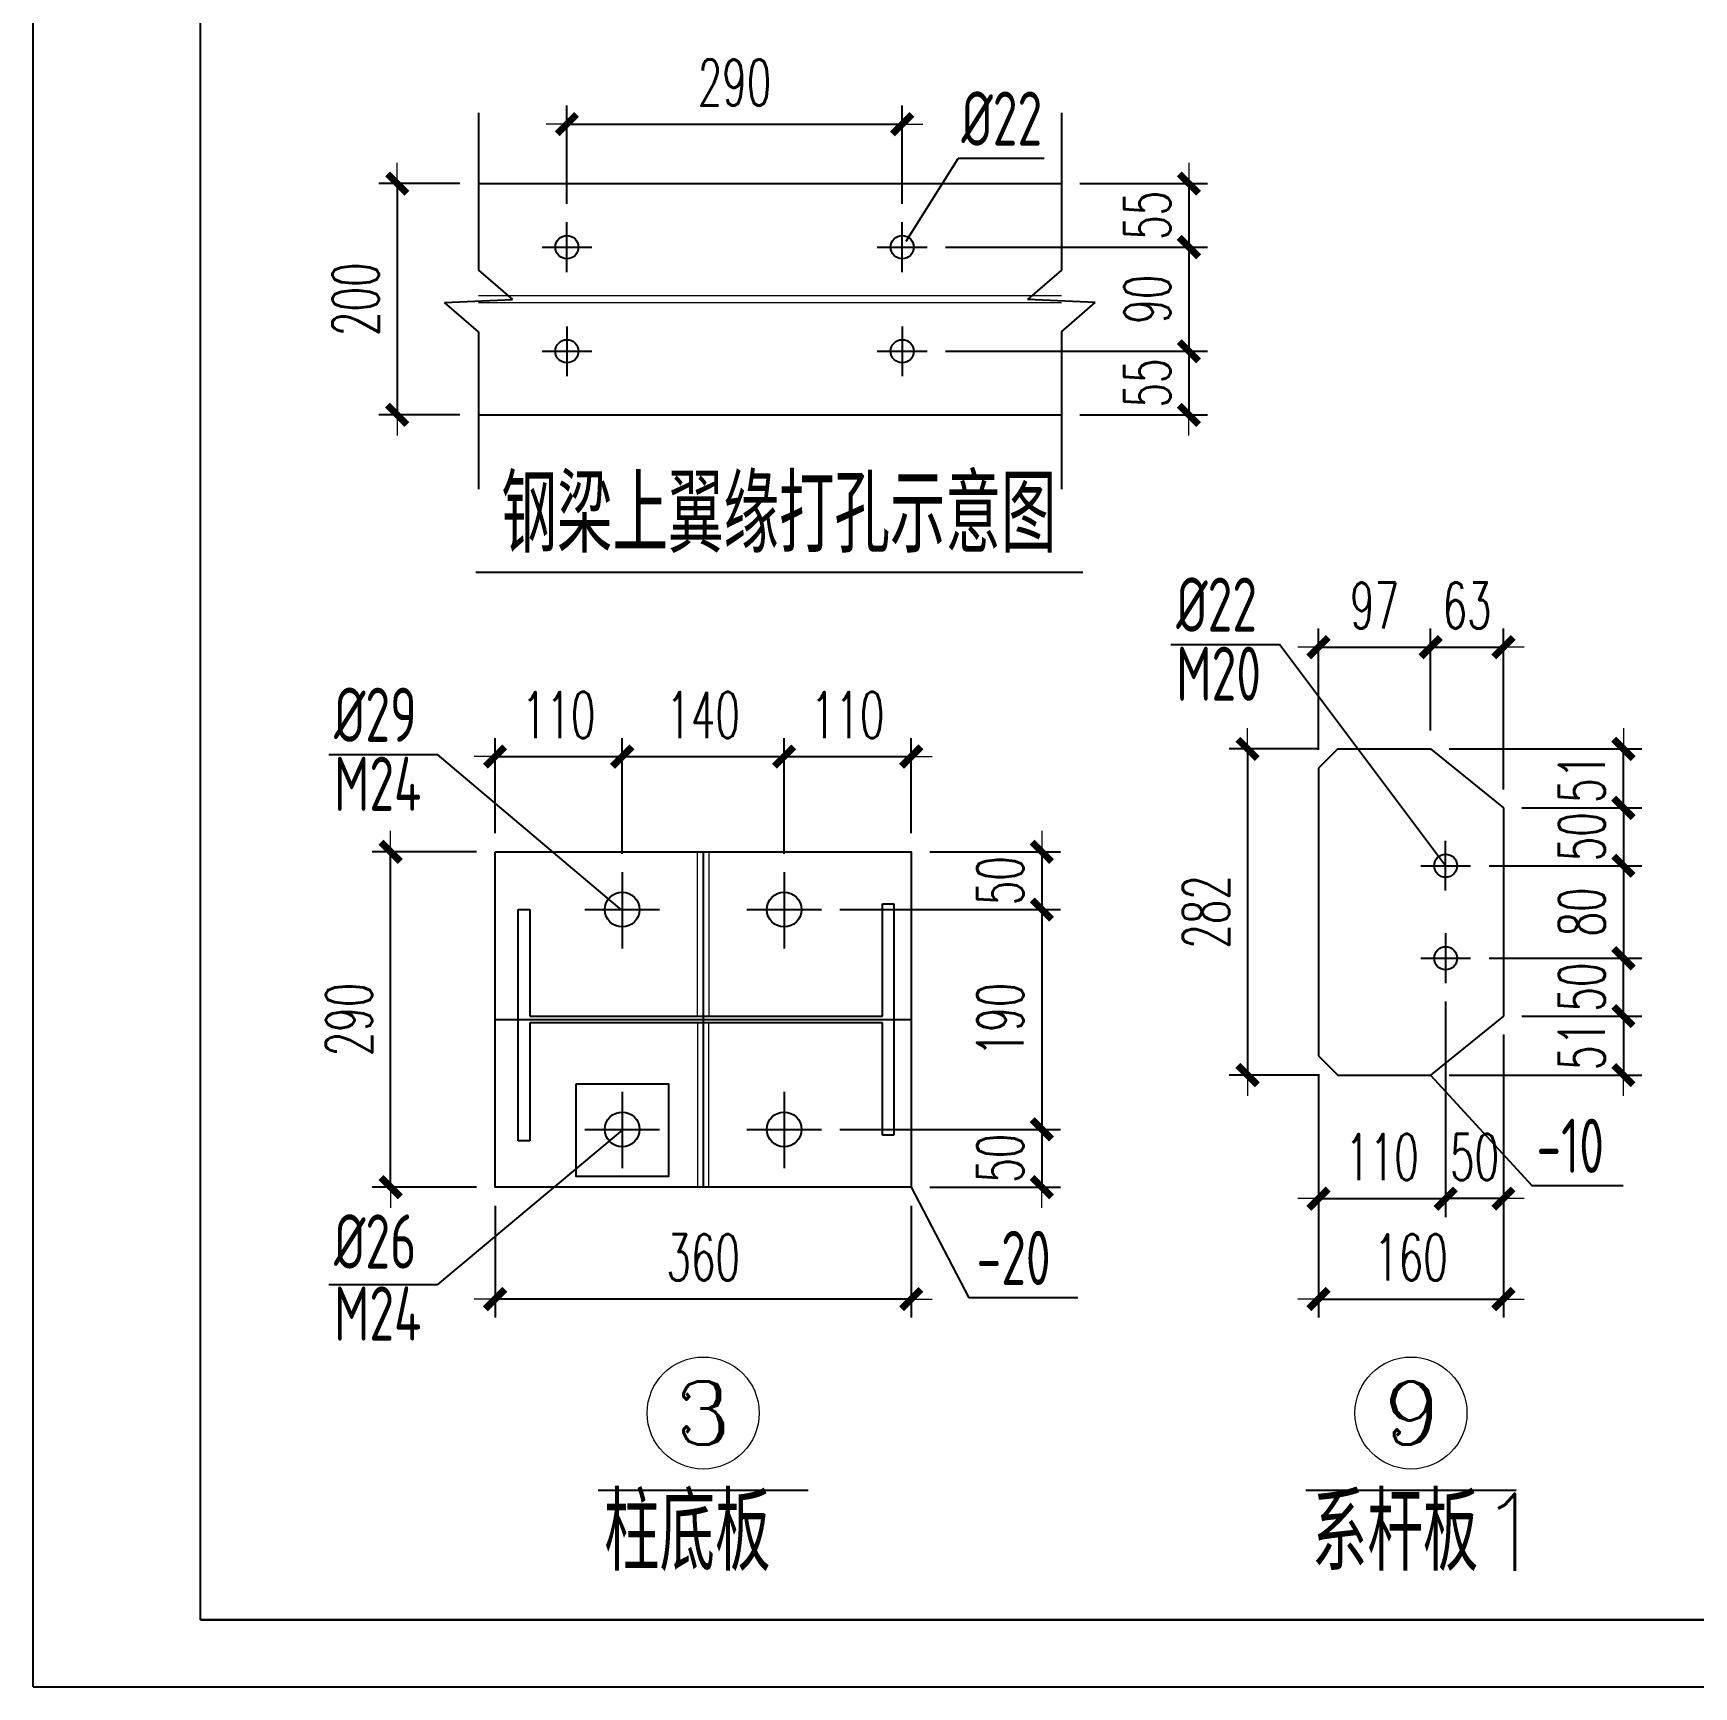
# Model space of a CAD drawing. Header units: inches. Extents: x 129725932 to 129894734, y 55771230 to 55809283.
# Drawn here: x 129788137 to 129792446, y 55798978 to 55803268 of the extents above; entities that cross this region are included whole.
import ezdxf
from ezdxf.enums import TextEntityAlignment as Align

# ---------------------------------------------------------------- set-up
doc = ezdxf.new("R2010")
doc.units = ezdxf.units.IN
doc.header["$MEASUREMENT"] = 0
doc.linetypes.add('ACAD_ISO04W100', pattern=[30, 24, -3, 0, -3])
doc.linetypes.add('CENTER', pattern=[50.8, 31.75, -6.35, 6.35, -6.35])
for name, color, linetype in [('TEXT', 7, 'Continuous'), ('TK', 140, 'Continuous'), ('尺寸标注', 8, 'Continuous'), ('轴线', 1, 'ACAD_ISO04W100'), ('钢柱', 6, 'Continuous'), ('钢梁', 3, 'Continuous')]:
    doc.layers.add(name, color=color, linetype=linetype)
for name, color, linetype, lineweight in [('标注', 8, 'Continuous', 9), ('灰线', 253, 'Continuous', 5), ('轴线层', 1, 'CENTER', 15), ('钢架', 7, 'Continuous', 25)]:
    doc.layers.add(name, color=color, linetype=linetype, lineweight=lineweight)
doc.styles.add('ARIAL', font='swisscl.ttf', dxfattribs={"width": 0.7})
doc.styles.add('COMPLEX', font='COMPLEX')
doc.styles.add('DIM_FONT', font='romans.shx', dxfattribs={"width": 0.618, "bigfont": '1hztxt.shx'})
doc.styles.add('HZXY', font='romand.shx', dxfattribs={"bigfont": 'hzxy.shx'})
doc.styles.get("Standard").update_dxf_attribs({"font": 'txt', "bigfont": 'gbcbig.shx'})
doc.styles.add('TSSD_Rein', font='tssdeng.shx', dxfattribs={"width": 0.7, "bigfont": 'atssdchn.shx'})
doc.dimstyles.new('WGH(3)', dxfattribs={"dimscale": 1.2, "dimtxt": 100, "dimasz": 0.3, "dimexe": 40, "dimexo": 40, "dimgap": 40, "dimtad": 1, "dimdec": 0, "dimlfac": 0.333333, "dimzin": 0, "dimdsep": 46, "dimtxsty": 'DIM_FONT', "dimblk1": '_DIMX', "dimblk2": '_DIMX', "dimsah": 1, "dimcen": 0.09, "dimclrd": 3, "dimclre": 3, "dimclrt": 7, "dimadec": 0, "dimazin": 0, "dimtfac": 1, "dimtdec": 0, "dimtix": 1, "dimtmove": 2, "dimatfit": 3, "dimldrblk": '_DIMX', "dimfxl": 0, "dimtolj": 1, "dimtzin": 0, "dimarcsym": 0})

# ---------------------------------------------------------------- blocks, each defined once
blk = doc.blocks.new('TK')
at = {"layer": 'TK', "lineweight": -3}
for p, q in [((6334425.8, 2858636.6), (6334425.8, 2870306.6)), ((6334425.8, 2858636.6), (6334425.8, 2870306.6)), ((6334917, 2858833.1), (6334917, 2870110.2)), ((6334917, 2858833.1), (6334917, 2870110.2)), ((6350752, 2858833.1), (6334917, 2858833.1)), ((6334917, 2858833.1), (6350752, 2858833.1)), ((6334917, 2858833.1), (6350752, 2858833.1)), ((6350752, 2858833.1), (6334917, 2858833.1)), ((6334425.8, 2858636.6), (6350948.5, 2858636.6)), ((6334425.8, 2858636.6), (6350948.5, 2858636.6))]:
    blk.add_line(p, q, dxfattribs=at)
for tag, height, style, width, p in [('DISCIPLINE', 58.9, 'HZXY', 1, (6349472.7, 2859435.4)), ('PROJECT-NAME', 98.2, 'HZXY', 0.8, (6344531.8, 2859366.2)), ('ITEM-NAME', 98.2, 'HZXY', 0.8, (6346423, 2859369.9)), ('STATUS', 58.9, 'HZXY', 0.8, (6350406.5, 2859350.8)), ('版本号', 58.9, 'HZXY', 1, (6342281.9, 2859251.5)), ('REWORK-DATE', 58.9, 'ARIAL', 1, (6342814.4, 2859259)), ('DRAWING-TITLE', 98.2, 'HZXY', 0.8, (6347969.5, 2859229.5)), ('SCALE', 58.9, 'ARIAL', 1, (6349470.2, 2859271.1)), ('REWORK-DATE', 58.9, 'ARIAL', 1, (6342814.4, 2859087.1)), ('DRAWING-TITLE', 98.2, 'HZXY', 0.8, (6347970.5, 2859098.8)), ('DATE', 58.9, 'ARIAL', 1, (6349468, 2859092.1)), ('版本号', 58.9, 'HZXY', 1, (6342281.9, 2859078.2)), ('PROJECT-NUMBER', 58.9, 'ARIAL', 0.9, (6350395.7, 2859013.3)), ('DRAWING-TITLE', 98.2, 'HZXY', 0.8, (6347972.1, 2858962.5)), ('版本号', 58.9, 'HZXY', 1, (6342281.9, 2858912.2)), ('REWORK-DATE', 58.9, 'ARIAL', 1, (6342814.4, 2858915.2)), ('DRAWING-NUMBER', 58.9, 'ARIAL', 1, (6349470.8, 2858922))]:
    blk.add_attdef(tag, text='', height=height, dxfattribs=dict(at, style=style, width=width)).set_placement(p, align=Align.MIDDLE)
blk = doc.blocks.new('_DIMX')
blk.add_line((-150, 0), (150, 0))
at = {"const_width": 50}
blk.add_lwpolyline([(-70, -70), (70, 70)], dxfattribs=at)
blk = doc.blocks.new('*D247')
at = {"layer": 'Defpoints', "color": 0}
for p in [(129789665.1, 55801391.2), (129789335.1, 55801144.3), (129789665.1, 55801091.2)]:
    blk.add_point(p, dxfattribs=at)
at = {"layer": '标注', "color": 3, "lineweight": -2}
for p, q in [((129789335.1, 55801192.3), (129789335.1, 55801439.2)), ((129789665.1, 55801139.2), (129789665.1, 55801439.2)), ((129789335.5, 55801391.2), (129789664.8, 55801391.2))]:
    blk.add_line(p, q, dxfattribs=at)
at = {"layer": '标注', "color": 3, "lineweight": -2, "xscale": 0.3599999999999997, "yscale": 0.3599999999999997, "zscale": 0.3599999999999997, "rotation": 180}
blk.add_blockref('_DIMX', (129789335.1, 55801391.2), dxfattribs=at)
at = {"layer": '标注', "color": 3, "lineweight": -2, "xscale": 0.3599999999999997, "yscale": 0.3599999999999997, "zscale": 0.3599999999999997}
blk.add_blockref('_DIMX', (129789665.1, 55801391.2), dxfattribs=at)
at = {"layer": '标注', "color": 7, "insert": (129789500.1, 55801499.2), "char_height": 120, "attachment_point": 5, "style": 'DIM_FONT'}
blk.add_mtext('\\A1;110', dxfattribs=at)
blk = doc.blocks.new('*D248')
at = {"layer": 'Defpoints', "color": 0}
for p in [(129790085.1, 55801391.2), (129789665.1, 55801091.2), (129790085.1, 55801091.2)]:
    blk.add_point(p, dxfattribs=at)
at = {"layer": '标注', "color": 3, "lineweight": -2}
for p, q in [((129789665.1, 55801139.2), (129789665.1, 55801439.2)), ((129790085.1, 55801139.2), (129790085.1, 55801439.2)), ((129789665.5, 55801391.2), (129790084.8, 55801391.2))]:
    blk.add_line(p, q, dxfattribs=at)
at = {"layer": '标注', "color": 3, "lineweight": -2, "xscale": 0.3599999999999997, "yscale": 0.3599999999999997, "zscale": 0.3599999999999997, "rotation": 180}
blk.add_blockref('_DIMX', (129789665.1, 55801391.2), dxfattribs=at)
at = {"layer": '标注', "color": 3, "lineweight": -2, "xscale": 0.3599999999999997, "yscale": 0.3599999999999997, "zscale": 0.3599999999999997}
blk.add_blockref('_DIMX', (129790085.1, 55801391.2), dxfattribs=at)
at = {"layer": '标注', "color": 7, "insert": (129789875.1, 55801499.2), "char_height": 120, "attachment_point": 5, "style": 'DIM_FONT'}
blk.add_mtext('\\A1;140', dxfattribs=at)
blk = doc.blocks.new('*D249')
at = {"layer": 'Defpoints', "color": 0}
for p in [(129790415.1, 55801391.2), (129790415.1, 55801144.3), (129790085.1, 55801091.2)]:
    blk.add_point(p, dxfattribs=at)
at = {"layer": '标注', "color": 3, "lineweight": -2}
for p, q in [((129790085.1, 55801139.2), (129790085.1, 55801439.2)), ((129790415.1, 55801192.3), (129790415.1, 55801439.2)), ((129790085.5, 55801391.2), (129790414.8, 55801391.2))]:
    blk.add_line(p, q, dxfattribs=at)
at = {"layer": '标注', "color": 3, "lineweight": -2, "xscale": 0.3599999999999997, "yscale": 0.3599999999999997, "zscale": 0.3599999999999997, "rotation": 180}
blk.add_blockref('_DIMX', (129790085.1, 55801391.2), dxfattribs=at)
at = {"layer": '标注', "color": 3, "lineweight": -2, "xscale": 0.3599999999999997, "yscale": 0.3599999999999997, "zscale": 0.3599999999999997}
blk.add_blockref('_DIMX', (129790415.1, 55801391.2), dxfattribs=at)
at = {"layer": '标注', "color": 7, "insert": (129790250.1, 55801499.2), "char_height": 120, "attachment_point": 5, "style": 'DIM_FONT'}
blk.add_mtext('\\A1;110', dxfattribs=at)
blk = doc.blocks.new('*D250')
at = {"layer": 'Defpoints', "color": 0}
for p in [(129790415.1, 55801144.3), (129790182, 55800994.3), (129790754, 55800994.3)]:
    blk.add_point(p, dxfattribs=at)
at = {"layer": '标注', "color": 3, "lineweight": -2}
for p, q in [((129790463.1, 55801144.3), (129790802, 55801144.3)), ((129790754, 55801144.7), (129790754, 55801145)), ((129790754, 55801144.3), (129790754, 55800994.3)), ((129790230, 55800994.3), (129790802, 55800994.3)), ((129790754, 55800994), (129790754, 55800993.6))]:
    blk.add_line(p, q, dxfattribs=at)
at = {"layer": '标注', "color": 3, "lineweight": -2, "xscale": 0.3599999999999997, "yscale": 0.3599999999999997, "zscale": 0.3599999999999997}
for p, rotation in [((129790754, 55801144.3), 270), ((129790754, 55800994.3), 90)]:
    blk.add_blockref('_DIMX', p, dxfattribs=dict(at, rotation=rotation))
at = {"layer": '标注', "color": 7, "insert": (129790646, 55801069.3), "char_height": 120, "attachment_point": 5, "rotation": 90, "style": 'DIM_FONT'}
blk.add_mtext('\\A1;50', dxfattribs=at)
blk = doc.blocks.new('*D251')
at = {"layer": 'Defpoints', "color": 0}
for p in [(129790182, 55800994.3), (129790182, 55800424.3), (129790754, 55800424.3)]:
    blk.add_point(p, dxfattribs=at)
at = {"layer": '标注', "color": 3, "lineweight": -2}
for p, q in [((129790230, 55800994.3), (129790802, 55800994.3)), ((129790754, 55800994), (129790754, 55800424.7)), ((129790230, 55800424.3), (129790802, 55800424.3))]:
    blk.add_line(p, q, dxfattribs=at)
at = {"layer": '标注', "color": 3, "lineweight": -2, "xscale": 0.3599999999999997, "yscale": 0.3599999999999997, "zscale": 0.3599999999999997}
for p, rotation in [((129790754, 55800994.3), 90), ((129790754, 55800424.3), 270)]:
    blk.add_blockref('_DIMX', p, dxfattribs=dict(at, rotation=rotation))
at = {"layer": '标注', "color": 7, "insert": (129790646, 55800709.3), "char_height": 120, "attachment_point": 5, "rotation": 90, "style": 'DIM_FONT'}
blk.add_mtext('\\A1;190', dxfattribs=at)
blk = doc.blocks.new('*D252')
at = {"layer": 'Defpoints', "color": 0}
for p in [(129790182, 55800424.3), (129790415.1, 55800274.3), (129790754, 55800274.3)]:
    blk.add_point(p, dxfattribs=at)
at = {"layer": '标注', "color": 3, "lineweight": -2}
for p, q in [((129790230, 55800424.3), (129790802, 55800424.3)), ((129790754, 55800424.7), (129790754, 55800425)), ((129790754, 55800424.3), (129790754, 55800274.3)), ((129790463.1, 55800274.3), (129790802, 55800274.3)), ((129790754, 55800274), (129790754, 55800273.6))]:
    blk.add_line(p, q, dxfattribs=at)
at = {"layer": '标注', "color": 3, "lineweight": -2, "xscale": 0.3599999999999997, "yscale": 0.3599999999999997, "zscale": 0.3599999999999997}
for p, rotation in [((129790754, 55800424.3), 270), ((129790754, 55800274.3), 90)]:
    blk.add_blockref('_DIMX', p, dxfattribs=dict(at, rotation=rotation))
at = {"layer": '标注', "color": 7, "insert": (129790646, 55800349.3), "char_height": 120, "attachment_point": 5, "rotation": 90, "style": 'DIM_FONT'}
blk.add_mtext('\\A1;50', dxfattribs=at)
blk = doc.blocks.new('*D253')
at = {"layer": 'Defpoints', "color": 0}
for p in [(129789064.1, 55801144.3), (129789335.1, 55801144.3), (129789335.1, 55800274.3)]:
    blk.add_point(p, dxfattribs=at)
at = {"layer": '标注', "color": 3, "lineweight": -2}
for p, q in [((129789287.1, 55801144.3), (129789016.1, 55801144.3)), ((129789064.1, 55800274.7), (129789064.1, 55801144)), ((129789287.1, 55800274.3), (129789016.1, 55800274.3))]:
    blk.add_line(p, q, dxfattribs=at)
at = {"layer": '标注', "color": 3, "lineweight": -2, "xscale": 0.3599999999999997, "yscale": 0.3599999999999997, "zscale": 0.3599999999999997}
for p, rotation in [((129789064.1, 55801144.3), 90), ((129789064.1, 55800274.3), 270)]:
    blk.add_blockref('_DIMX', p, dxfattribs=dict(at, rotation=rotation))
at = {"layer": '标注', "color": 7, "insert": (129788956.1, 55800709.3), "char_height": 120, "attachment_point": 5, "rotation": 90, "style": 'DIM_FONT'}
blk.add_mtext('\\A1;290', dxfattribs=at)
blk = doc.blocks.new('*D254')
at = {"layer": 'Defpoints', "color": 0}
for p in [(129789335.1, 55800274.3), (129790415.1, 55800274.3), (129789335.1, 55799984.1)]:
    blk.add_point(p, dxfattribs=at)
at = {"layer": '标注', "color": 3, "lineweight": -2}
for p, q in [((129789335.1, 55800226.3), (129789335.1, 55799936.1)), ((129790415.1, 55800226.3), (129790415.1, 55799936.1)), ((129790414.8, 55799984.1), (129789335.5, 55799984.1))]:
    blk.add_line(p, q, dxfattribs=at)
at = {"layer": '标注', "color": 3, "lineweight": -2, "xscale": 0.3599999999999997, "yscale": 0.3599999999999997, "zscale": 0.3599999999999997, "rotation": 180}
blk.add_blockref('_DIMX', (129789335.1, 55799984.1), dxfattribs=at)
at = {"layer": '标注', "color": 3, "lineweight": -2, "xscale": 0.3599999999999997, "yscale": 0.3599999999999997, "zscale": 0.3599999999999997}
blk.add_blockref('_DIMX', (129790415.1, 55799984.1), dxfattribs=at)
at = {"layer": '标注', "color": 7, "insert": (129789875.1, 55800092.1), "char_height": 120, "attachment_point": 5, "style": 'DIM_FONT'}
blk.add_mtext('\\A1;360', dxfattribs=at)
blk = doc.blocks.new('轴线标号')
at = {"lineweight": 13}
blk.add_circle((0, 0), 0.5, dxfattribs=at)
at = {"layer": '钢架', "lineweight": 13, "style": 'COMPLEX', "width": 1.041667}
blk.add_attdef('A', text='', height=0.56, dxfattribs=at).set_placement((-0.25, -0.28), (0.25, -0.28), align=Align.FIT)
blk = doc.blocks.new('*D291')
at = {"layer": 'Defpoints', "color": 0}
for p in [(129791762.8, 55801675.2), (129791762.8, 55801411.2), (129791471.8, 55801361.2)]:
    blk.add_point(p, dxfattribs=at)
at = {"layer": '标注', "color": 3, "lineweight": -2}
for p, q in [((129791471.8, 55801409.2), (129791471.8, 55801723.2)), ((129791762.8, 55801459.2), (129791762.8, 55801723.2)), ((129791472.1, 55801675.2), (129791762.4, 55801675.2))]:
    blk.add_line(p, q, dxfattribs=at)
at = {"layer": '标注', "color": 3, "lineweight": -2, "xscale": 0.3599999999999997, "yscale": 0.3599999999999997, "zscale": 0.3599999999999997, "rotation": 180}
blk.add_blockref('_DIMX', (129791471.8, 55801675.2), dxfattribs=at)
at = {"layer": '标注', "color": 3, "lineweight": -2, "xscale": 0.3599999999999997, "yscale": 0.3599999999999997, "zscale": 0.3599999999999997}
blk.add_blockref('_DIMX', (129791762.8, 55801675.2), dxfattribs=at)
at = {"layer": '标注', "color": 7, "insert": (129791617.3, 55801783.2), "char_height": 120, "attachment_point": 5, "style": 'DIM_FONT'}
blk.add_mtext('\\A1;97', dxfattribs=at)
blk = doc.blocks.new('*D275')
at = {"layer": 'Defpoints', "color": 0}
for p in [(129791951.8, 55801258.2), (129791866.4, 55801108.2), (129792263.1, 55801108.2)]:
    blk.add_point(p, dxfattribs=at)
at = {"layer": '标注', "color": 3, "lineweight": -2}
for p, q in [((129791999.8, 55801258.2), (129792311.1, 55801258.2)), ((129792263.1, 55801258.5), (129792263.1, 55801258.9)), ((129792263.1, 55801258.2), (129792263.1, 55801108.2)), ((129791914.4, 55801108.2), (129792311.1, 55801108.2)), ((129792263.1, 55801107.8), (129792263.1, 55801107.4))]:
    blk.add_line(p, q, dxfattribs=at)
at = {"layer": '标注', "color": 3, "lineweight": -2, "xscale": 0.3599999999999997, "yscale": 0.3599999999999997, "zscale": 0.3599999999999997}
for p, rotation in [((129792263.1, 55801258.2), 270), ((129792263.1, 55801108.2), 90)]:
    blk.add_blockref('_DIMX', p, dxfattribs=dict(at, rotation=rotation))
at = {"layer": '标注', "color": 7, "insert": (129792155.1, 55801183.2), "char_height": 120, "attachment_point": 5, "rotation": 90, "style": 'DIM_FONT'}
blk.add_mtext('\\A1;50', dxfattribs=at)
blk = doc.blocks.new('*D292')
at = {"layer": 'Defpoints', "color": 0}
for p in [(129791866.4, 55801108.2), (129791866.4, 55800868.2), (129792263.1, 55800868.2)]:
    blk.add_point(p, dxfattribs=at)
at = {"layer": '标注', "color": 3, "lineweight": -2}
for p, q in [((129791914.4, 55801108.2), (129792311.1, 55801108.2)), ((129792263.1, 55801107.8), (129792263.1, 55800868.5)), ((129791914.4, 55800868.2), (129792311.1, 55800868.2))]:
    blk.add_line(p, q, dxfattribs=at)
at = {"layer": '标注', "color": 3, "lineweight": -2, "xscale": 0.3599999999999997, "yscale": 0.3599999999999997, "zscale": 0.3599999999999997}
for p, rotation in [((129792263.1, 55801108.2), 90), ((129792263.1, 55800868.2), 270)]:
    blk.add_blockref('_DIMX', p, dxfattribs=dict(at, rotation=rotation))
at = {"layer": '标注', "color": 7, "insert": (129792155.1, 55800988.2), "char_height": 120, "attachment_point": 5, "rotation": 90, "style": 'DIM_FONT'}
blk.add_mtext('\\A1;80', dxfattribs=at)
blk = doc.blocks.new('*D293')
at = {"layer": 'Defpoints', "color": 0}
for p in [(129791801.8, 55800803.6), (129791951.8, 55800718.2), (129791801.8, 55800244.6)]:
    blk.add_point(p, dxfattribs=at)
at = {"layer": '标注', "color": 3, "lineweight": -2}
for p, q in [((129791801.8, 55800755.6), (129791801.8, 55800196.6)), ((129791951.8, 55800670.2), (129791951.8, 55800196.6)), ((129791801.4, 55800244.6), (129791801.1, 55800244.6)), ((129791951.8, 55800244.6), (129791801.8, 55800244.6)), ((129791952.1, 55800244.6), (129791952.5, 55800244.6))]:
    blk.add_line(p, q, dxfattribs=at)
at = {"layer": '标注', "color": 3, "lineweight": -2, "xscale": 0.3599999999999997, "yscale": 0.3599999999999997, "zscale": 0.3599999999999997}
blk.add_blockref('_DIMX', (129791801.8, 55800244.6), dxfattribs=at)
at = {"layer": '标注', "color": 3, "lineweight": -2, "xscale": 0.3599999999999997, "yscale": 0.3599999999999997, "zscale": 0.3599999999999997, "rotation": 180}
blk.add_blockref('_DIMX', (129791951.8, 55800244.6), dxfattribs=at)
at = {"layer": '标注', "color": 7, "insert": (129791876.8, 55800352.6), "char_height": 120, "attachment_point": 5, "style": 'DIM_FONT'}
blk.add_mtext('\\A1;50', dxfattribs=at)
blk = doc.blocks.new('*D276')
at = {"layer": 'Defpoints', "color": 0}
for p in [(129791866.4, 55800868.2), (129792263.1, 55800868.2), (129791951.8, 55800718.2)]:
    blk.add_point(p, dxfattribs=at)
at = {"layer": '标注', "color": 3, "lineweight": -2}
for p, q in [((129791914.4, 55800868.2), (129792311.1, 55800868.2)), ((129792263.1, 55800868.5), (129792263.1, 55800868.9)), ((129792263.1, 55800718.2), (129792263.1, 55800868.2)), ((129791999.8, 55800718.2), (129792311.1, 55800718.2)), ((129792263.1, 55800717.8), (129792263.1, 55800717.4))]:
    blk.add_line(p, q, dxfattribs=at)
at = {"layer": '标注', "color": 3, "lineweight": -2, "xscale": 0.3599999999999997, "yscale": 0.3599999999999997, "zscale": 0.3599999999999997}
for p, rotation in [((129792263.1, 55800868.2), 270), ((129792263.1, 55800718.2), 90)]:
    blk.add_blockref('_DIMX', p, dxfattribs=dict(at, rotation=rotation))
at = {"layer": '标注', "color": 7, "insert": (129792155.1, 55800793.2), "char_height": 120, "attachment_point": 5, "rotation": 90, "style": 'DIM_FONT'}
blk.add_mtext('\\A1;50', dxfattribs=at)
blk = doc.blocks.new('*D277')
at = {"layer": 'Defpoints', "color": 0}
for p in [(129791801.8, 55800803.6), (129791471.8, 55800615.2), (129791801.8, 55800244.6)]:
    blk.add_point(p, dxfattribs=at)
at = {"layer": '标注', "color": 3, "lineweight": -2}
for p, q in [((129791801.8, 55800755.6), (129791801.8, 55800196.6)), ((129791471.8, 55800567.2), (129791471.8, 55800196.6)), ((129791472.1, 55800244.6), (129791801.4, 55800244.6))]:
    blk.add_line(p, q, dxfattribs=at)
at = {"layer": '标注', "color": 3, "lineweight": -2, "xscale": 0.3599999999999997, "yscale": 0.3599999999999997, "zscale": 0.3599999999999997, "rotation": 180}
blk.add_blockref('_DIMX', (129791471.8, 55800244.6), dxfattribs=at)
at = {"layer": '标注', "color": 3, "lineweight": -2, "xscale": 0.3599999999999997, "yscale": 0.3599999999999997, "zscale": 0.3599999999999997}
blk.add_blockref('_DIMX', (129791801.8, 55800244.6), dxfattribs=at)
at = {"layer": '标注', "color": 7, "insert": (129791636.8, 55800352.6), "char_height": 120, "attachment_point": 5, "style": 'DIM_FONT'}
blk.add_mtext('\\A1;110', dxfattribs=at)
blk = doc.blocks.new('*D278')
at = {"layer": 'Defpoints', "color": 0}
for p in [(129791951.8, 55801675.2), (129791762.8, 55801411.2), (129791951.8, 55801258.2)]:
    blk.add_point(p, dxfattribs=at)
at = {"layer": '标注', "color": 3, "lineweight": -2}
for p, q in [((129791762.8, 55801459.2), (129791762.8, 55801723.2)), ((129791951.8, 55801306.2), (129791951.8, 55801723.2)), ((129791762.4, 55801675.2), (129791762.1, 55801675.2)), ((129791762.8, 55801675.2), (129791951.8, 55801675.2)), ((129791952.1, 55801675.2), (129791952.5, 55801675.2))]:
    blk.add_line(p, q, dxfattribs=at)
at = {"layer": '标注', "color": 3, "lineweight": -2, "xscale": 0.3599999999999997, "yscale": 0.3599999999999997, "zscale": 0.3599999999999997}
blk.add_blockref('_DIMX', (129791762.8, 55801675.2), dxfattribs=at)
at = {"layer": '标注', "color": 3, "lineweight": -2, "xscale": 0.3599999999999997, "yscale": 0.3599999999999997, "zscale": 0.3599999999999997, "rotation": 180}
blk.add_blockref('_DIMX', (129791951.8, 55801675.2), dxfattribs=at)
at = {"layer": '标注', "color": 7, "insert": (129791857.3, 55801783.2), "char_height": 120, "attachment_point": 5, "style": 'DIM_FONT'}
blk.add_mtext('\\A1;63', dxfattribs=at)
blk = doc.blocks.new('*D279')
at = {"layer": 'Defpoints', "color": 0}
for p in [(129791521.8, 55801411.2), (129791287.8, 55800565.2), (129791521.8, 55800565.2)]:
    blk.add_point(p, dxfattribs=at)
at = {"layer": '标注', "color": 3, "lineweight": -2}
for p, q in [((129791473.8, 55801411.2), (129791239.8, 55801411.2)), ((129791287.8, 55801410.8), (129791287.8, 55800565.5)), ((129791473.8, 55800565.2), (129791239.8, 55800565.2))]:
    blk.add_line(p, q, dxfattribs=at)
at = {"layer": '标注', "color": 3, "lineweight": -2, "xscale": 0.3599999999999997, "yscale": 0.3599999999999997, "zscale": 0.3599999999999997}
for p, rotation in [((129791287.8, 55801411.2), 90), ((129791287.8, 55800565.2), 270)]:
    blk.add_blockref('_DIMX', p, dxfattribs=dict(at, rotation=rotation))
at = {"layer": '标注', "color": 7, "insert": (129791179.8, 55800988.2), "char_height": 120, "attachment_point": 5, "rotation": 90, "style": 'DIM_FONT'}
blk.add_mtext('\\A1;282', dxfattribs=at)
blk = doc.blocks.new('*D290')
at = {"layer": 'Defpoints', "color": 0}
for p in [(129791951.8, 55800718.2), (129791471.8, 55800615.2), (129791951.8, 55799984.1)]:
    blk.add_point(p, dxfattribs=at)
at = {"layer": '标注', "color": 3, "lineweight": -2}
for p, q in [((129791951.8, 55800670.2), (129791951.8, 55799936.1)), ((129791471.8, 55800567.2), (129791471.8, 55799936.1)), ((129791472.1, 55799984.1), (129791951.4, 55799984.1))]:
    blk.add_line(p, q, dxfattribs=at)
at = {"layer": '标注', "color": 3, "lineweight": -2, "xscale": 0.3599999999999997, "yscale": 0.3599999999999997, "zscale": 0.3599999999999997, "rotation": 180}
blk.add_blockref('_DIMX', (129791471.8, 55799984.1), dxfattribs=at)
at = {"layer": '标注', "color": 3, "lineweight": -2, "xscale": 0.3599999999999997, "yscale": 0.3599999999999997, "zscale": 0.3599999999999997}
blk.add_blockref('_DIMX', (129791951.8, 55799984.1), dxfattribs=at)
at = {"layer": '标注', "color": 7, "insert": (129791711.8, 55800092.1), "char_height": 120, "attachment_point": 5, "style": 'DIM_FONT'}
blk.add_mtext('\\A1;160', dxfattribs=at)
blk = doc.blocks.new('*D310')
at = {"layer": 'Defpoints', "color": 0}
for p in [(129790804.8, 55802877.8), (129790456.1, 55802712.8), (129791135.6, 55802712.8)]:
    blk.add_point(p, dxfattribs=at)
at = {"layer": '标注', "color": 3, "lineweight": -2}
for p, q in [((129790852.8, 55802877.8), (129791183.6, 55802877.8)), ((129791135.6, 55802878.2), (129791135.6, 55802878.5)), ((129791135.6, 55802877.8), (129791135.6, 55802712.8)), ((129790504.1, 55802712.8), (129791183.6, 55802712.8)), ((129791135.6, 55802712.4), (129791135.6, 55802712.1))]:
    blk.add_line(p, q, dxfattribs=at)
at = {"layer": '标注', "color": 3, "lineweight": -2, "xscale": 0.3599999999999997, "yscale": 0.3599999999999997, "zscale": 0.3599999999999997}
for p, rotation in [((129791135.6, 55802877.8), 270), ((129791135.6, 55802712.8), 90)]:
    blk.add_blockref('_DIMX', p, dxfattribs=dict(at, rotation=rotation))
at = {"layer": '标注', "color": 7, "insert": (129791027.6, 55802795.3), "char_height": 120, "attachment_point": 5, "rotation": 90, "style": 'DIM_FONT'}
blk.add_mtext('\\A1;55', dxfattribs=at)
blk = doc.blocks.new('*D311')
at = {"layer": 'Defpoints', "color": 0}
for p in [(129790456.1, 55802712.8), (129790456.1, 55802442.8), (129791135.6, 55802442.8)]:
    blk.add_point(p, dxfattribs=at)
at = {"layer": '标注', "color": 3, "lineweight": -2}
for p, q in [((129790504.1, 55802712.8), (129791183.6, 55802712.8)), ((129791135.6, 55802712.4), (129791135.6, 55802443.2)), ((129790504.1, 55802442.8), (129791183.6, 55802442.8))]:
    blk.add_line(p, q, dxfattribs=at)
at = {"layer": '标注', "color": 3, "lineweight": -2, "xscale": 0.3599999999999997, "yscale": 0.3599999999999997, "zscale": 0.3599999999999997}
for p, rotation in [((129791135.6, 55802712.8), 90), ((129791135.6, 55802442.8), 270)]:
    blk.add_blockref('_DIMX', p, dxfattribs=dict(at, rotation=rotation))
at = {"layer": '标注', "color": 7, "insert": (129791027.6, 55802577.8), "char_height": 120, "attachment_point": 5, "rotation": 90, "style": 'DIM_FONT'}
blk.add_mtext('\\A1;90', dxfattribs=at)
blk = doc.blocks.new('*D312')
at = {"layer": 'Defpoints', "color": 0}
for p in [(129790456.1, 55802442.8), (129790804.8, 55802277.8), (129791135.6, 55802277.8)]:
    blk.add_point(p, dxfattribs=at)
at = {"layer": '标注', "color": 3, "lineweight": -2}
for p, q in [((129790504.1, 55802442.8), (129791183.6, 55802442.8)), ((129791135.6, 55802443.2), (129791135.6, 55802443.5)), ((129791135.6, 55802442.8), (129791135.6, 55802277.8)), ((129790852.8, 55802277.8), (129791183.6, 55802277.8)), ((129791135.6, 55802277.4), (129791135.6, 55802277.1))]:
    blk.add_line(p, q, dxfattribs=at)
at = {"layer": '标注', "color": 3, "lineweight": -2, "xscale": 0.3599999999999997, "yscale": 0.3599999999999997, "zscale": 0.3599999999999997}
for p, rotation in [((129791135.6, 55802442.8), 270), ((129791135.6, 55802277.8), 90)]:
    blk.add_blockref('_DIMX', p, dxfattribs=dict(at, rotation=rotation))
at = {"layer": '标注', "color": 7, "insert": (129791027.6, 55802360.3), "char_height": 120, "attachment_point": 5, "rotation": 90, "style": 'DIM_FONT'}
blk.add_mtext('\\A1;55', dxfattribs=at)
blk = doc.blocks.new('*D308')
at = {"layer": 'Defpoints', "color": 0}
for p in [(129789291.9, 55802877.8), (129789081.2, 55802277.8), (129789291.9, 55802277.8)]:
    blk.add_point(p, dxfattribs=at)
at = {"layer": '标注', "color": 3, "lineweight": -2}
for p, q in [((129789243.9, 55802877.8), (129789033.2, 55802877.8)), ((129789081.2, 55802877.4), (129789081.2, 55802278.2)), ((129789243.9, 55802277.8), (129789033.2, 55802277.8))]:
    blk.add_line(p, q, dxfattribs=at)
at = {"layer": '标注', "color": 3, "lineweight": -2, "xscale": 0.3599999999999997, "yscale": 0.3599999999999997, "zscale": 0.3599999999999997}
for p, rotation in [((129789081.2, 55802877.8), 90), ((129789081.2, 55802277.8), 270)]:
    blk.add_blockref('_DIMX', p, dxfattribs=dict(at, rotation=rotation))
at = {"layer": '标注', "color": 7, "insert": (129788973.2, 55802577.8), "char_height": 120, "attachment_point": 5, "rotation": 90, "style": 'DIM_FONT'}
blk.add_mtext('\\A1;200', dxfattribs=at)
blk = doc.blocks.new('*D309')
at = {"layer": 'Defpoints', "color": 0}
for p in [(129790391.5, 55803032), (129789521.5, 55802777.4), (129790391.5, 55802777.4)]:
    blk.add_point(p, dxfattribs=at)
at = {"layer": '标注', "color": 3, "lineweight": -2}
for p, q in [((129789521.5, 55802825.4), (129789521.5, 55803080)), ((129790391.5, 55802825.4), (129790391.5, 55803080)), ((129789521.9, 55803032), (129790391.1, 55803032))]:
    blk.add_line(p, q, dxfattribs=at)
at = {"layer": '标注', "color": 3, "lineweight": -2, "xscale": 0.3599999999999997, "yscale": 0.3599999999999997, "zscale": 0.3599999999999997, "rotation": 180}
blk.add_blockref('_DIMX', (129789521.5, 55803032), dxfattribs=at)
at = {"layer": '标注', "color": 3, "lineweight": -2, "xscale": 0.3599999999999997, "yscale": 0.3599999999999997, "zscale": 0.3599999999999997}
blk.add_blockref('_DIMX', (129790391.5, 55803032), dxfattribs=at)
at = {"layer": '标注', "color": 7, "insert": (129789956.5, 55803140), "char_height": 120, "attachment_point": 5, "style": 'DIM_FONT'}
blk.add_mtext('\\A1;290', dxfattribs=at)
blk = doc.blocks.new('*D386')
at = {"layer": 'Defpoints', "color": 0}
for p in [(129791951.8, 55800718.2), (129791762.8, 55800565.2), (129792263.1, 55800565.2)]:
    blk.add_point(p, dxfattribs=at)
at = {"layer": '标注', "color": 3, "lineweight": -2}
for p, q in [((129791999.8, 55800718.2), (129792311.1, 55800718.2)), ((129792263.1, 55800718.5), (129792263.1, 55800718.9)), ((129792263.1, 55800718.2), (129792263.1, 55800565.2)), ((129791810.8, 55800565.2), (129792311.1, 55800565.2)), ((129792263.1, 55800564.8), (129792263.1, 55800564.4))]:
    blk.add_line(p, q, dxfattribs=at)
at = {"layer": '标注', "color": 3, "lineweight": -2, "xscale": 0.3599999999999997, "yscale": 0.3599999999999997, "zscale": 0.3599999999999997}
for p, rotation in [((129792263.1, 55800718.2), 270), ((129792263.1, 55800565.2), 90)]:
    blk.add_blockref('_DIMX', p, dxfattribs=dict(at, rotation=rotation))
at = {"layer": '标注', "color": 7, "insert": (129792155.1, 55800641.7), "char_height": 120, "attachment_point": 5, "rotation": 90, "style": 'DIM_FONT'}
blk.add_mtext('\\A1;51', dxfattribs=at)
blk = doc.blocks.new('*D387')
at = {"layer": 'Defpoints', "color": 0}
for p in [(129791762.8, 55801411.2), (129792263.1, 55801411.2), (129791951.8, 55801258.2)]:
    blk.add_point(p, dxfattribs=at)
at = {"layer": '标注', "color": 3, "lineweight": -2}
for p, q in [((129791810.8, 55801411.2), (129792311.1, 55801411.2)), ((129792263.1, 55801411.5), (129792263.1, 55801411.9)), ((129792263.1, 55801258.2), (129792263.1, 55801411.2)), ((129791999.8, 55801258.2), (129792311.1, 55801258.2)), ((129792263.1, 55801257.8), (129792263.1, 55801257.4))]:
    blk.add_line(p, q, dxfattribs=at)
at = {"layer": '标注', "color": 3, "lineweight": -2, "xscale": 0.3599999999999997, "yscale": 0.3599999999999997, "zscale": 0.3599999999999997}
for p, rotation in [((129792263.1, 55801411.2), 270), ((129792263.1, 55801258.2), 90)]:
    blk.add_blockref('_DIMX', p, dxfattribs=dict(at, rotation=rotation))
at = {"layer": '标注', "color": 7, "insert": (129792155.1, 55801334.7), "char_height": 120, "attachment_point": 5, "rotation": 90, "style": 'DIM_FONT'}
blk.add_mtext('\\A1;51', dxfattribs=at)

msp = doc.modelspace()

# ---------------------------------------------------------------- linework, layer by layer
for p, q in [((129789291.9, 55803061.5), (129789291.9, 55802653)), ((129790804.8, 55803061.5), (129790804.8, 55802653)), ((129789291.9, 55802877.8), (129790804.8, 55802877.8)), ((129790804.8, 55802877.8), (129790804.8, 55802653)), ((129789521.5, 55802648.2), (129789521.5, 55802777.4)), ((129790391.5, 55802648.2), (129790391.5, 55802777.4)), ((129789456.9, 55802712.8), (129789586.1, 55802712.8)), ((129790326.9, 55802712.8), (129790456.1, 55802712.8)), ((129789291.9, 55802653), (129789379.9, 55802577.3)), ((129790804.8, 55802653), (129790716.8, 55802577.3)), ((129789203.9, 55802569), (129789379.9, 55802577.3)), ((129789291.9, 55802493.4), (129789203.9, 55802569)), ((129790892.7, 55802569), (129790716.8, 55802577.3)), ((129790804.8, 55802493.4), (129790892.7, 55802569)), ((129789291.9, 55802493.4), (129789291.9, 55802084.9)), ((129789521.5, 55802507.4), (129789521.5, 55802378.2)), ((129790391.5, 55802507.4), (129790391.5, 55802378.2)), ((129790804.8, 55802493.4), (129790804.8, 55802277.8)), ((129790804.8, 55802493.4), (129790804.8, 55802084.9)), ((129789456.9, 55802442.8), (129789586.1, 55802442.8)), ((129790326.9, 55802442.8), (129790456.1, 55802442.8)), ((129789291.9, 55802277.8), (129790804.8, 55802277.8)), ((129789284.9, 55801869.7), (129790860.3, 55801869.7)), ((129791521.8, 55801411.2), (129791471.8, 55801361.2)), ((129791521.8, 55801411.2), (129791762.8, 55801411.2)), ((129791762.8, 55801411.2), (129791951.8, 55801258.2)), ((129791471.8, 55801361.2), (129791471.8, 55800615.2)), ((129791951.8, 55801258.2), (129791951.8, 55800718.2)), ((129791801.8, 55801043.6), (129791801.8, 55801172.8)), ((129791737.2, 55801108.2), (129791866.4, 55801108.2)), ((129789665.1, 55801091.2), (129789665.1, 55800893.3)), ((129790085.1, 55801091.2), (129790085.1, 55800893.3)), ((129789568.3, 55800994.3), (129789762, 55800994.3)), ((129789988.3, 55800994.3), (129790182, 55800994.3)), ((129791801.8, 55800932.8), (129791801.8, 55800803.6)), ((129791737.2, 55800868.2), (129791866.4, 55800868.2)), ((129791951.8, 55800718.2), (129791762.8, 55800565.2)), ((129791471.8, 55800615.2), (129791521.8, 55800565.2)), ((129791521.8, 55800565.2), (129791762.8, 55800565.2)), ((129789665.1, 55800521.2), (129789665.1, 55800323.3)), ((129790085.1, 55800521.2), (129790085.1, 55800323.3)), ((129789568.3, 55800424.3), (129789762, 55800424.3)), ((129789988.3, 55800424.3), (129790182, 55800424.3)), ((129789602.4, 55799488.7), (129790147.9, 55799488.7)), ((129791439, 55799488.7), (129791984.5, 55799488.7))]:
    msp.add_line(p, q)
for centre, radius in [((129789521.5, 55802712.8), 30), ((129790391.5, 55802712.8), 30), ((129789521.5, 55802442.8), 30), ((129790391.5, 55802442.8), 30), ((129791801.8, 55801108.2), 30), ((129789665.1, 55800994.3), 45), ((129790085.1, 55800994.3), 45), ((129791801.8, 55800868.2), 30), ((129789665.1, 55800424.3), 45), ((129790085.1, 55800424.3), 45)]:
    msp.add_circle(centre, radius)
at = {"layer": '尺寸标注'}
for p, q in [((129790402.2, 55802728.7), (129790536.9, 55802942.8)), ((129790759.9, 55802942.8), (129790536.9, 55802942.8)), ((129791088.7, 55801682.1), (129791371, 55801682.1)), ((129791801.8, 55801108.2), (129791371, 55801682.1)), ((129788903.3, 55801396.4), (129789185.6, 55801396.4)), ((129789665.1, 55800992.2), (129789185.6, 55801396.4)), ((129791762.8, 55800565.2), (129792026.3, 55800278.2)), ((129789665.1, 55800422.2), (129789185.6, 55800022.2)), ((129792262.3, 55800278.2), (129792026.3, 55800278.2)), ((129790415.1, 55800274.3), (129790564.6, 55799987.4)), ((129788903.3, 55800022.2), (129789185.6, 55800022.2)), ((129790846.9, 55799987.4), (129790564.6, 55799987.4))]:
    msp.add_line(p, q, dxfattribs=at)
at = {"layer": '标注'}
for p, q in [((129790804.8, 55802586.8), (129789291.9, 55802586.8)), ((129790804.8, 55802568.8), (129789291.9, 55802568.8))]:
    msp.add_line(p, q, dxfattribs=at)
at = {"layer": '灰线'}
for points in [[(129789860.1, 55801144.3), (129789890.1, 55801144.3), (129789890.1, 55800718.3), (129789860.1, 55800718.3)], [(129789860.1, 55800274.3), (129789890.1, 55800274.3), (129789890.1, 55800700.3), (129789860.1, 55800700.3)]]:
    msp.add_lwpolyline(points, close=True, dxfattribs=at)
at = {"layer": '轴线', "ltscale": 50}
for p, q in [((129789875.1, 55801144.3), (129789875.1, 55800274.3)), ((129789335.1, 55800709.3), (129790415.1, 55800709.3))]:
    msp.add_line(p, q, dxfattribs=at)
at = {"layer": '钢柱'}
for p, q in [((129790340.1, 55801009.3), (129790370.1, 55801009.3)), ((129790340.1, 55800718.3), (129790340.1, 55801009.3)), ((129790370.1, 55801009.3), (129790370.1, 55800409.3)), ((129789395.1, 55800394.3), (129789395.1, 55800994.3)), ((129789395.1, 55800994.3), (129789425.1, 55800994.3)), ((129789425.1, 55800994.3), (129789425.1, 55800718.3)), ((129789425.1, 55800718.3), (129790340.1, 55800718.3)), ((129789425.1, 55800700.3), (129789425.1, 55800394.3)), ((129790340.1, 55800700.3), (129789425.1, 55800700.3)), ((129790340.1, 55800409.3), (129790340.1, 55800700.3)), ((129790370.1, 55800409.3), (129790340.1, 55800409.3)), ((129789425.1, 55800394.3), (129789395.1, 55800394.3))]:
    msp.add_line(p, q, dxfattribs=at)
at = {"layer": '钢梁'}
for points in [[(129789335.1, 55801144.3), (129790415.1, 55801144.3), (129790415.1, 55800274.3), (129789335.1, 55800274.3)], [(129789545.1, 55800542.2), (129789785.1, 55800542.2), (129789785.1, 55800302.2), (129789545.1, 55800302.2)]]:
    msp.add_lwpolyline(points, close=True, dxfattribs=at)

# ---------------------------------------------------------------- block references
at = {"xscale": 0.8830176671653561, "yscale": 0.8830176629634453, "zscale": 0.8830176690173454}
msp.add_blockref('TK', (124194726.7, 53274751.6), dxfattribs=at)
ref = msp.add_blockref('轴线标号', (129789875.1, 55799688.4), dxfattribs=dict(xscale=290.6235134154558, yscale=290.6235134080052, zscale=290.6235134116318))
ref.add_attrib('A', '3', dxfattribs={"layer": '钢架', "lineweight": 13, "height": 162.7, "style": 'COMPLEX', "width": 1.339286}).set_placement((129789802.5, 55799607.1), (129789947.8, 55799607.1), align=Align.FIT)
ref = msp.add_blockref('轴线标号', (129791711.8, 55799688.4), dxfattribs=dict(xscale=290.6235134154558, yscale=290.6235134080052, zscale=290.6235134116318))
ref.add_attrib('A', '9', dxfattribs={"layer": '钢架', "lineweight": 13, "height": 162.7, "style": 'COMPLEX', "width": 1.339286}).set_placement((129791639.1, 55799607.1), (129791784.4, 55799607.1), align=Align.FIT)

# ---------------------------------------------------------------- texts
at = {"layer": 'TEXT', "style": 'TSSD_Rein', "width": 0.7}
for s, p in [('%%C22', (129790545.3, 55802976)), ('%%C22', (129791102.7, 55801715.2)), ('M20', (129791102.7, 55801536)), ('%%C29', (129788917.3, 55801429.5)), ('M24', (129788917.3, 55801250.4)), ('-10', (129792037.5, 55800311.4)), ('%%C26', (129788917.3, 55800063.1)), ('-20', (129790584.5, 55800020.5)), ('M24', (129788917.3, 55799876.2))]:
    msp.add_text(s, height=140.62, dxfattribs=at).set_placement(p)
at = {"layer": '轴线层', "color": 4, "linetype": 'ByBlock', "char_height": 200, "attachment_point": 1}
for s, insert, width in [('钢梁上翼缘打孔示意图', (129789351.7, 55802120.3), 1438.4), ('柱底板', (129789617.9, 55799478.9), 1299.603), ('系杆板1', (129791454.6, 55799478.9), 1299.603)]:
    msp.add_mtext(s, dxfattribs=dict(at, insert=insert, width=width))

# ---------------------------------------------------------------- dimensions: what is measured, and where the dimension line sits
at = {"layer": '标注'}
for base, p1, p2, picture, middle in [((129790391.5, 55803032), (129789521.5, 55802777.4), (129790391.5, 55802777.4), '*D309', (129789956.5, 55803140)), ((129791762.8, 55801675.2), (129791471.8, 55801361.2), (129791762.8, 55801411.2), '*D291', (129791617.3, 55801783.2)), ((129791951.8, 55801675.2), (129791762.8, 55801411.2), (129791951.8, 55801258.2), '*D278', (129791857.3, 55801783.2)), ((129789665.1, 55801391.2), (129789335.1, 55801144.3), (129789665.1, 55801091.2), '*D247', (129789500.1, 55801499.2)), ((129790085.1, 55801391.2), (129789665.1, 55801091.2), (129790085.1, 55801091.2), '*D248', (129789875.1, 55801499.2)), ((129790415.1, 55801391.2), (129790085.1, 55801091.2), (129790415.1, 55801144.3), '*D249', (129790250.1, 55801499.2)), ((129791801.8, 55800244.6), (129791471.8, 55800615.2), (129791801.8, 55800803.6), '*D277', (129791636.8, 55800352.6)), ((129791801.8, 55800244.6), (129791951.8, 55800718.2), (129791801.8, 55800803.6), '*D293', (129791876.8, 55800352.6)), ((129791951.8, 55799984.1), (129791471.8, 55800615.2), (129791951.8, 55800718.2), '*D290', (129791711.8, 55800092.1)), ((129789335.1, 55799984.1), (129790415.1, 55800274.3), (129789335.1, 55800274.3), '*D254', (129789875.1, 55800092.1))]:
    dim = msp.add_linear_dim(base=base, p1=p1, p2=p2, dimstyle='WGH(3)', dxfattribs=at)
    dim.commit()
    dim.dimension.update_dxf_attribs({"geometry": picture, "text_midpoint": middle})
for base, p1, p2, angle, picture, middle in [((129789081.2, 55802277.8), (129789291.9, 55802877.8), (129789291.9, 55802277.8), 90, '*D308', (129788973.2, 55802577.8)), ((129791135.6, 55802712.8), (129790804.8, 55802877.8), (129790456.1, 55802712.8), 90, '*D310', (129791027.6, 55802795.3)), ((129791135.6, 55802442.8), (129790456.1, 55802712.8), (129790456.1, 55802442.8), 90, '*D311', (129791027.6, 55802577.8)), ((129791135.6, 55802277.8), (129790456.1, 55802442.8), (129790804.8, 55802277.8), 90, '*D312', (129791027.6, 55802360.3)), ((129791287.8, 55800565.2), (129791521.8, 55801411.2), (129791521.8, 55800565.2), 90, '*D279', (129791179.8, 55800988.2)), ((129792263.1, 55801411.2), (129791951.8, 55801258.2), (129791762.8, 55801411.2), 90, '*D387', (129792155.1, 55801334.7)), ((129792263.1, 55801108.2), (129791951.8, 55801258.2), (129791866.4, 55801108.2), 90, '*D275', (129792155.1, 55801183.2)), ((129789064.1, 55801144.3), (129789335.1, 55800274.3), (129789335.1, 55801144.3), 90, '*D253', (129788956.1, 55800709.3)), ((129790754, 55800994.3), (129790415.1, 55801144.3), (129790182, 55800994.3), 90, '*D250', (129790646, 55801069.3)), ((129792263.1, 55800868.2), (129791866.4, 55801108.2), (129791866.4, 55800868.2), 90, '*D292', (129792155.1, 55800988.2)), ((129790754, 55800424.3), (129790182, 55800994.3), (129790182, 55800424.3), 90, '*D251', (129790646, 55800709.3)), ((129792263.1, 55800868.2), (129791951.8, 55800718.2), (129791866.4, 55800868.2), 270, '*D276', (129792155.1, 55800793.2)), ((129792263.1, 55800565.2), (129791951.8, 55800718.2), (129791762.8, 55800565.2), 90, '*D386', (129792155.1, 55800641.7)), ((129790754, 55800274.3), (129790182, 55800424.3), (129790415.1, 55800274.3), 90, '*D252', (129790646, 55800349.3))]:
    dim = msp.add_linear_dim(base=base, p1=p1, p2=p2, angle=angle, dimstyle='WGH(3)', dxfattribs=at)
    dim.commit()
    dim.dimension.update_dxf_attribs({"geometry": picture, "text_midpoint": middle})

doc.saveas('drawing.dxf')
